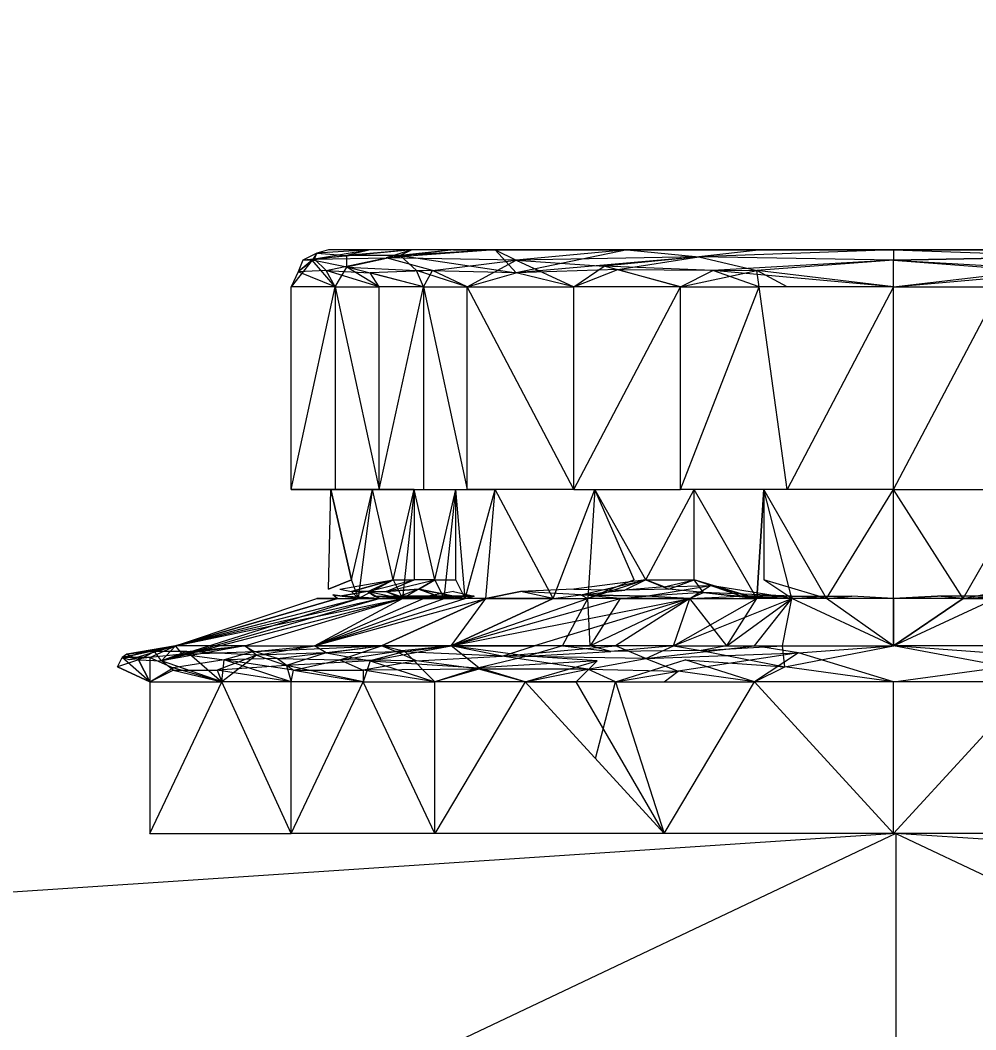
# Model space of a CAD drawing. Header units: inches. Extents: x 21806 to 26875, y -23174 to -20350.
# Drawn here: x 25518.431 to 25519.639, y -22406.129 to -22404.852 of the extents above; entities that cross this region are included whole.
import ezdxf

# ---------------------------------------------------------------- set-up
doc = ezdxf.new("R2010")
doc.units = ezdxf.units.IN
doc.header["$MEASUREMENT"] = 0
for name, color, linetype, lineweight in [('A-ANNO-DIMS', 211, 'Continuous', 9), ('A-ANNO-DIMS-128', 211, 'Continuous', 9), ('A-GENM', 13, 'Continuous', 9)]:
    doc.layers.add(name, color=color, linetype=linetype, lineweight=lineweight)
doc.styles.add('Arial', font='arial.ttf', dxfattribs={"height": 11.802395})
doc.dimstyles.new('Linear_-_3_32__Arial_3', dxfattribs={"dimscale": 12, "dimtxt": 12, "dimasz": 1.333333, "dimexe": 1, "dimexo": 0.666667, "dimgap": 0.666667, "dimtad": 1, "dimdec": 0, "dimzin": 1, "dimdsep": 46, "dimlunit": 4, "dimtxsty": 'Arial', "dimblk1": 'OBLIQUE', "dimblk2": 'OBLIQUE', "dimsah": 1, "dimcen": 0.09, "dimdle": 1, "dimazin": 0, "dimtfac": 1, "dimtdec": 4, "dimtix": 1, "dimtmove": 0, "dimatfit": 3, "dimfxl": 1, "dimtvp": 1, "dimtfill": 1, "dimfrac": 2, "dimtolj": 1, "dimtzin": 0, "dimarcsym": 2})

# ---------------------------------------------------------------- blocks, each defined once
blk = doc.blocks.new('Drinking_Founta_Floor Plan0')
at = {"layer": 'A-GENM'}
for p, q in [((23.2642, 25.1566), (23.2437, 25.1405)), ((23.2671, 25.164), (23.2495, 25.1552)), ((23.2642, 25.1566), (23.2495, 25.1552)), ((23.2671, 25.164), (23.2612, 25.1552)), ((23.3052, 25.161), (23.2612, 25.1552)), ((23.3872, 25.1684), (23.2642, 25.1566)), ((23.3345, 25.1684), (23.2642, 25.1566)), ((23.2642, 25.1566), (23.2671, 25.164)), ((23.2642, 25.1566), (23.355, 25.1581)), ((23.2642, 25.1566), (23.2788, 25.142)), ((23.2818, 25.1684), (23.2671, 25.164)), ((23.3345, 25.1684), (23.2671, 25.164)), ((23.3345, 25.1684), (23.2671, 25.164)), ((23.2671, 25.164), (23.3052, 25.161)), ((23.2788, 25.142), (23.355, 25.1581)), ((23.3345, 25.1684), (23.2818, 25.1684)), ((23.3345, 25.1684), (23.2818, 25.1684)), ((23.9966, 25.1684), (23.2818, 25.1684)), ((23.3872, 25.1684), (23.3052, 25.161)), ((23.3345, 25.1684), (23.3052, 25.161)), ((23.3726, 25.161), (23.3052, 25.1464)), ((23.3726, 25.161), (23.3052, 25.161)), ((23.3052, 25.1464), (23.3052, 25.161)), ((23.3872, 25.1684), (23.3345, 25.1684)), ((23.3872, 25.1684), (23.3345, 25.1684)), ((23.9966, 25.1684), (23.3345, 25.1684)), ((23.9966, 25.1684), (23.3345, 25.1684)), ((23.44, 25.1684), (23.355, 25.1581)), ((23.3872, 25.1684), (23.355, 25.1581)), ((23.4927, 25.1684), (23.355, 25.1581)), ((23.4136, 25.142), (23.355, 25.1581)), ((23.5191, 25.1552), (23.355, 25.1581)), ((23.4927, 25.1684), (23.3726, 25.161)), ((23.44, 25.1684), (23.3726, 25.161)), ((23.3872, 25.1684), (23.3726, 25.161)), ((23.3726, 25.161), (23.5191, 25.1391)), ((23.3726, 25.161), (23.3931, 25.142)), ((23.44, 25.1684), (23.3872, 25.1684)), ((23.44, 25.1684), (23.3872, 25.1684)), ((23.9966, 25.1684), (23.3872, 25.1684)), ((23.9966, 25.1684), (23.3872, 25.1684)), ((23.4927, 25.1684), (23.44, 25.1684)), ((23.44, 25.1684), (23.4927, 25.1684)), ((23.9966, 25.1684), (23.44, 25.1684)), ((23.9966, 25.1684), (23.44, 25.1684)), ((23.4927, 25.1684), (23.6597, 25.1684)), ((23.6597, 25.1684), (23.4927, 25.1684)), ((23.4927, 25.1684), (23.9966, 25.1684)), ((23.4927, 25.1684), (23.5191, 25.1391)), ((23.9966, 25.1684), (23.4927, 25.1684)), ((23.4927, 25.1684), (23.5191, 25.1552)), ((23.6597, 25.1684), (23.5191, 25.1552)), ((23.6597, 25.1684), (23.5191, 25.1391)), ((23.7505, 25.1596), (23.5191, 25.1552)), ((23.7505, 25.1596), (23.5191, 25.1391)), ((23.7505, 25.1596), (23.6304, 25.1478)), ((23.648, 25.1435), (23.7505, 25.1596)), ((23.8296, 25.1684), (23.6597, 25.1684)), ((23.6597, 25.1684), (23.8296, 25.1684)), ((23.9966, 25.1684), (23.6597, 25.1684)), ((23.9966, 25.1684), (23.6597, 25.1684)), ((23.6597, 25.1684), (23.7505, 25.1596)), ((23.6597, 25.1684), (23.7505, 25.1596)), ((23.9966, 25.1684), (23.7505, 25.1596)), ((23.9966, 25.1684), (23.7505, 25.1596)), ((23.8296, 25.1684), (23.7505, 25.1596)), ((23.8296, 25.1684), (23.7505, 25.1596)), ((23.9966, 25.1552), (23.7505, 25.1596)), ((23.9966, 25.1552), (23.7505, 25.1596)), ((23.7505, 25.1596), (23.8237, 25.142)), ((23.9966, 25.1684), (23.8296, 25.1684)), ((23.9966, 25.1684), (23.8296, 25.1684)), ((23.9966, 25.1684), (23.8296, 25.1684)), ((23.9966, 25.1684), (23.8296, 25.1684)), ((24.1665, 25.1684), (23.9966, 25.1684)), ((23.9966, 25.1684), (24.1665, 25.1684)), ((24.5034, 25.1684), (23.9966, 25.1684)), ((24.1665, 25.1684), (23.9966, 25.1684)), ((23.9966, 25.1684), (24.2427, 25.1596)), ((23.9966, 25.1684), (23.9966, 25.1552)), ((24.6616, 25.1684), (23.9966, 25.1684)), ((24.7144, 25.1684), (23.9966, 25.1684)), ((24.5562, 25.1684), (23.9966, 25.1684)), ((23.9966, 25.1684), (23.9966, 25.1552)), ((23.9966, 25.1684), (24.2427, 25.1596)), ((24.1665, 25.1684), (23.9966, 25.1684)), ((23.9966, 25.1684), (24.6616, 25.1684)), ((23.9966, 25.1684), (24.5034, 25.1684)), ((23.9966, 25.1684), (24.6089, 25.1684)), ((23.9966, 25.1684), (24.3364, 25.1684)), ((23.9966, 25.1684), (24.5562, 25.1684)), ((23.9966, 25.1684), (24.3364, 25.1684)), ((23.9966, 25.1684), (24.6089, 25.1684)), ((24.2427, 25.1596), (23.9966, 25.1552)), ((23.9966, 25.1552), (24.2427, 25.1596)), ((23.2612, 25.1552), (23.2349, 25.1215)), ((23.2495, 25.1552), (23.2437, 25.1405)), ((23.2612, 25.1552), (23.2437, 25.1405)), ((23.2612, 25.1552), (23.2495, 25.1552)), ((23.2905, 25.1215), (23.2612, 25.1552)), ((23.3052, 25.1464), (23.2612, 25.1552)), ((23.2905, 25.1215), (23.3052, 25.1464)), ((23.4019, 25.1215), (23.3052, 25.1464)), ((23.3462, 25.1215), (23.3052, 25.1464)), ((23.3052, 25.1464), (23.3931, 25.142)), ((23.4136, 25.142), (23.5191, 25.1552)), ((23.4575, 25.1215), (23.5191, 25.1552)), ((23.5191, 25.1552), (23.5923, 25.1215)), ((23.5191, 25.1552), (23.6304, 25.1478)), ((23.5923, 25.1215), (23.6304, 25.1478)), ((23.7681, 25.142), (23.6304, 25.1478)), ((23.7271, 25.1215), (23.6304, 25.1478)), ((23.9966, 25.1552), (23.7681, 25.142)), ((23.9966, 25.1552), (23.8237, 25.142)), ((23.9966, 25.1552), (24.228, 25.142)), ((23.9966, 25.1215), (23.9966, 25.1552)), ((23.9966, 25.1215), (23.9966, 25.1552)), ((23.9966, 25.1552), (24.1695, 25.142)), ((23.2437, 25.1405), (23.2349, 25.1215)), ((23.2788, 25.142), (23.2437, 25.1405)), ((23.2905, 25.1215), (23.2437, 25.1405)), ((23.2788, 25.142), (23.3345, 25.1391)), ((23.2905, 25.1215), (23.2788, 25.142)), ((23.3462, 25.1215), (23.2788, 25.142)), ((23.4136, 25.142), (23.3345, 25.1391)), ((23.4019, 25.1215), (23.3345, 25.1391)), ((23.3462, 25.1215), (23.3345, 25.1391)), ((23.4019, 25.1215), (23.3931, 25.142)), ((23.4575, 25.1215), (23.3931, 25.142)), ((23.5191, 25.1391), (23.3931, 25.142)), ((23.4019, 25.1215), (23.4136, 25.142)), ((23.4575, 25.1215), (23.4136, 25.142)), ((23.4575, 25.1215), (23.5191, 25.1391)), ((23.648, 25.1435), (23.5191, 25.1391)), ((23.5923, 25.1215), (23.5191, 25.1391)), ((23.5923, 25.1215), (23.648, 25.1435)), ((23.648, 25.1435), (23.7271, 25.1215)), ((23.648, 25.1435), (23.8237, 25.142)), ((23.7271, 25.1215), (23.7681, 25.142)), ((23.7271, 25.1215), (23.8237, 25.142)), ((23.9966, 25.1215), (23.7681, 25.142)), ((23.8267, 25.1215), (23.7681, 25.142)), ((23.9966, 25.1215), (23.8237, 25.142)), ((23.8618, 25.1215), (23.8237, 25.142)), ((23.8267, 25.1215), (23.8237, 25.142)), ((23.9966, 25.1215), (24.1695, 25.142)), ((23.9966, 25.1215), (24.228, 25.142)), ((23.2349, 24.8651), (23.2349, 25.1215)), ((23.2349, 24.8651), (23.2905, 25.1215)), ((23.2905, 25.1215), (23.2349, 25.1215)), ((23.2905, 25.1215), (23.2905, 24.8651)), ((23.2905, 25.1215), (23.3462, 24.8651)), ((23.2905, 25.1215), (23.3462, 25.1215)), ((23.3462, 24.8651), (23.4019, 25.1215)), ((23.3462, 24.8651), (23.3462, 25.1215)), ((23.4019, 25.1215), (23.3462, 25.1215)), ((23.4019, 25.1215), (23.4019, 24.8651)), ((23.4019, 25.1215), (23.4575, 24.8651)), ((23.4019, 25.1215), (23.4575, 25.1215)), ((23.5923, 24.8651), (23.4575, 25.1215)), ((23.4575, 24.8651), (23.4575, 25.1215)), ((23.4575, 25.1215), (23.5923, 25.1215)), ((23.5923, 24.8651), (23.7271, 25.1215)), ((23.5923, 24.8651), (23.5923, 25.1215)), ((23.7271, 25.1215), (23.5923, 25.1215)), ((23.7271, 24.8651), (23.7271, 25.1215)), ((23.7271, 24.8651), (23.8267, 25.1215)), ((23.7271, 25.1215), (23.8267, 25.1215)), ((23.9966, 25.1215), (23.8267, 25.1215)), ((23.8618, 24.8651), (23.8267, 25.1215)), ((23.9966, 25.1215), (23.8618, 24.8651)), ((23.9966, 24.8651), (23.9966, 25.1215)), ((23.9966, 24.8651), (24.1314, 25.1215)), ((23.9966, 25.1215), (24.1314, 25.1215)), ((23.2905, 24.8651), (23.2349, 24.8651)), ((23.2349, 24.8651), (23.2905, 24.8651)), ((23.2818, 24.7392), (23.2847, 24.8651)), ((23.3374, 24.8651), (23.2847, 24.8651)), ((23.3111, 24.7509), (23.2847, 24.8651)), ((23.2847, 24.8651), (23.3111, 24.7509)), ((23.2905, 24.8651), (23.3462, 24.8651)), ((23.3111, 24.7509), (23.3374, 24.8651)), ((23.3111, 24.7509), (23.3374, 24.8651)), ((23.3198, 24.7274), (23.3374, 24.8651)), ((23.3198, 24.7274), (23.3374, 24.8651)), ((23.3902, 24.8651), (23.3374, 24.8651)), ((23.3638, 24.7509), (23.3374, 24.8651)), ((23.3638, 24.7509), (23.3374, 24.8651)), ((23.3462, 24.8651), (23.4019, 24.8651)), ((23.3638, 24.7509), (23.3902, 24.8651)), ((23.3638, 24.7509), (23.3902, 24.8651)), ((23.3902, 24.8651), (23.3755, 24.7274)), ((23.3902, 24.8651), (23.4429, 24.8651)), ((23.4165, 24.7509), (23.3902, 24.8651)), ((23.4165, 24.7509), (23.3902, 24.8651)), ((23.3902, 24.8651), (23.3902, 24.7509)), ((23.4019, 24.8651), (23.4575, 24.8651)), ((23.4165, 24.7509), (23.4429, 24.8651)), ((23.4165, 24.7509), (23.4429, 24.8651)), ((23.4282, 24.7274), (23.4429, 24.8651)), ((23.4429, 24.8651), (23.4927, 24.8651)), ((23.4546, 24.7274), (23.4429, 24.8651)), ((23.4546, 24.7274), (23.4429, 24.8651)), ((23.4429, 24.7509), (23.4429, 24.8651)), ((23.4546, 24.7274), (23.4927, 24.8651)), ((23.4546, 24.7274), (23.4927, 24.8651)), ((23.5923, 24.8651), (23.4575, 24.8651)), ((23.481, 24.7274), (23.4927, 24.8651)), ((23.481, 24.7274), (23.4927, 24.8651)), ((23.5659, 24.7274), (23.4927, 24.8651)), ((23.5659, 24.7274), (23.6187, 24.8651)), ((23.5923, 24.8651), (23.7271, 24.8651)), ((23.6187, 24.8651), (23.6099, 24.7274)), ((23.6187, 24.8651), (23.6099, 24.7274)), ((23.6685, 24.7509), (23.6187, 24.8651)), ((23.6831, 24.7509), (23.6187, 24.8651)), ((23.6831, 24.7509), (23.7446, 24.8651)), ((23.8618, 24.8651), (23.7271, 24.8651)), ((23.8237, 24.7274), (23.7446, 24.8651)), ((23.7446, 24.7509), (23.7446, 24.8651)), ((23.8237, 24.7274), (23.7446, 24.8651)), ((23.7446, 24.7509), (23.7446, 24.8651)), ((23.8237, 24.7274), (23.8325, 24.8651)), ((23.8325, 24.8651), (23.8237, 24.7274)), ((23.8325, 24.8651), (23.8325, 24.7509)), ((23.9116, 24.7274), (23.8325, 24.8651)), ((23.8677, 24.7274), (23.8325, 24.8651)), ((23.9966, 24.8651), (23.8618, 24.8651)), ((23.9116, 24.7274), (23.9966, 24.8651)), ((23.9966, 24.8651), (24.1695, 24.8651)), ((24.0845, 24.7274), (23.9966, 24.8651)), ((23.9966, 24.7274), (23.9966, 24.8651)), ((23.9966, 24.7274), (23.9966, 24.8651)), ((24.0845, 24.7274), (24.1636, 24.8651)), ((23.3111, 24.7509), (23.2818, 24.7392)), ((23.2818, 24.7392), (23.3111, 24.7509)), ((23.2964, 24.7392), (23.3638, 24.7509)), ((23.3198, 24.7274), (23.3111, 24.7509)), ((23.3198, 24.7274), (23.3111, 24.7509)), ((23.3111, 24.7362), (23.3638, 24.7509)), ((23.3638, 24.7509), (23.3111, 24.7362)), ((23.3198, 24.7274), (23.3638, 24.7509)), ((23.3198, 24.7274), (23.3638, 24.7509)), ((23.3316, 24.7362), (23.3638, 24.7509)), ((23.3316, 24.7362), (23.3638, 24.7509)), ((23.3316, 24.7362), (23.3902, 24.7509)), ((23.355, 24.7362), (23.4165, 24.7509)), ((23.355, 24.7362), (23.4165, 24.7509)), ((23.355, 24.7362), (23.3902, 24.7509)), ((23.3638, 24.7509), (23.3902, 24.7509)), ((23.3638, 24.7509), (23.3755, 24.7274)), ((23.4165, 24.7509), (23.3755, 24.7274)), ((23.4165, 24.7509), (23.3902, 24.7509)), ((23.396, 24.7392), (23.4165, 24.7509)), ((23.4165, 24.7509), (23.396, 24.7392)), ((23.4165, 24.7509), (23.4282, 24.7274)), ((23.4165, 24.7509), (23.4429, 24.7509)), ((23.4282, 24.7274), (23.4165, 24.7509)), ((23.4546, 24.7274), (23.4429, 24.7509)), ((23.6831, 24.7509), (23.5923, 24.7392)), ((23.6011, 24.7318), (23.6831, 24.7509)), ((23.6685, 24.7509), (23.6099, 24.7274)), ((23.6831, 24.7509), (23.6099, 24.7274)), ((23.6831, 24.7509), (23.6568, 24.7377)), ((23.6831, 24.7509), (23.6568, 24.7377)), ((23.6831, 24.7509), (23.7124, 24.7392)), ((23.6831, 24.7509), (23.7446, 24.7509)), ((23.7066, 24.7421), (23.6831, 24.7509)), ((23.6831, 24.7509), (23.7446, 24.7509)), ((23.7066, 24.7421), (23.7446, 24.7509)), ((23.7124, 24.7392), (23.7446, 24.7509)), ((23.7564, 24.7348), (23.7446, 24.7509)), ((23.7652, 24.7436), (23.7446, 24.7509)), ((23.8237, 24.7274), (23.7446, 24.7509)), ((23.8237, 24.7274), (23.7446, 24.7509)), ((23.8677, 24.7274), (23.8325, 24.7509)), ((23.9116, 24.7274), (23.8325, 24.7509)), ((23.2964, 24.7392), (23.3111, 24.7362)), ((23.3316, 24.7362), (23.2964, 24.7304)), ((23.3316, 24.7362), (23.2993, 24.7304)), ((23.3198, 24.7274), (23.3111, 24.7362)), ((23.3316, 24.7362), (23.3111, 24.7362)), ((23.3316, 24.7362), (23.3111, 24.7362)), ((23.3316, 24.7362), (23.355, 24.7362)), ((23.3316, 24.7362), (23.3403, 24.7304)), ((23.3316, 24.7362), (23.3403, 24.7304)), ((23.3316, 24.7362), (23.355, 24.7362)), ((23.3316, 24.7362), (23.3755, 24.7274)), ((23.3462, 24.7274), (23.3316, 24.7362)), ((23.3462, 24.7274), (23.3316, 24.7362)), ((23.3316, 24.7362), (23.3755, 24.7274)), ((23.3316, 24.7362), (23.3755, 24.7274)), ((23.396, 24.7392), (23.355, 24.7362)), ((23.355, 24.7362), (23.396, 24.7392)), ((23.355, 24.7362), (23.3726, 24.7304)), ((23.355, 24.7362), (23.3755, 24.7274)), ((23.396, 24.7392), (23.3726, 24.7304)), ((23.396, 24.7392), (23.4546, 24.7274)), ((23.4546, 24.7274), (23.396, 24.7392)), ((23.4282, 24.7274), (23.396, 24.7392)), ((23.396, 24.7392), (23.4282, 24.7274)), ((23.44, 24.7362), (23.4077, 24.7304)), ((23.44, 24.7362), (23.4077, 24.7304)), ((23.44, 24.7362), (23.4663, 24.7304)), ((23.44, 24.7362), (23.4663, 24.7304)), ((23.481, 24.7274), (23.5249, 24.7362)), ((23.5249, 24.7362), (23.481, 24.7274)), ((23.5923, 24.7392), (23.5249, 24.7362)), ((23.6011, 24.7318), (23.5249, 24.7362)), ((23.5659, 24.7274), (23.5249, 24.7362)), ((23.5923, 24.7392), (23.6568, 24.7377)), ((23.6011, 24.7318), (23.6568, 24.7377)), ((23.7066, 24.7421), (23.6568, 24.7377)), ((23.7124, 24.7392), (23.6568, 24.7377)), ((23.6831, 24.7304), (23.7652, 24.7436)), ((23.7066, 24.7421), (23.7652, 24.7436)), ((23.7564, 24.7348), (23.7124, 24.7392)), ((23.7388, 24.7274), (23.7652, 24.7436)), ((23.8677, 24.7274), (23.7652, 24.7436)), ((23.7652, 24.7436), (23.8237, 24.7274)), ((23.8032, 24.7304), (23.7652, 24.7436)), ((24.0845, 24.7274), (24.146, 24.7392)), ((23.0708, 24.6483), (23.3462, 24.7274)), ((23.0708, 24.6483), (23.3198, 24.7274)), ((23.0708, 24.6483), (23.3755, 24.7274)), ((23.0884, 24.6674), (23.3198, 24.7274)), ((23.0884, 24.6674), (23.3198, 24.7274)), ((23.0884, 24.6674), (23.3198, 24.7274)), ((23.0884, 24.6674), (23.2671, 24.7274)), ((23.0884, 24.6674), (23.3198, 24.7274)), ((23.0884, 24.6674), (23.3198, 24.7274)), ((23.0884, 24.6674), (23.3462, 24.7274)), ((23.0884, 24.6674), (23.3755, 24.7274)), ((23.2935, 24.7274), (23.0884, 24.6674)), ((23.0884, 24.6674), (23.2935, 24.7274)), ((23.1763, 24.6674), (23.3755, 24.7274)), ((23.1763, 24.6674), (23.3755, 24.7274)), ((23.2642, 24.6674), (23.4282, 24.7274)), ((23.2642, 24.6674), (23.481, 24.7274)), ((23.2642, 24.6674), (23.4546, 24.7274)), ((23.2642, 24.6674), (23.4019, 24.7274)), ((23.2642, 24.6674), (23.3755, 24.7274)), ((23.2642, 24.6674), (23.481, 24.7274)), ((23.2642, 24.6674), (23.3755, 24.7274)), ((23.2642, 24.6674), (23.4019, 24.7274)), ((23.2642, 24.6674), (23.4546, 24.7274)), ((23.2642, 24.6674), (23.4282, 24.7274)), ((23.2935, 24.7274), (23.2671, 24.7274)), ((23.2671, 24.7274), (23.2935, 24.7274)), ((23.2935, 24.7274), (23.2876, 24.7318)), ((23.2876, 24.7318), (23.2993, 24.7304)), ((23.3198, 24.7274), (23.2876, 24.7318)), ((23.2935, 24.7274), (23.3198, 24.7274)), ((23.2935, 24.7274), (23.3198, 24.7274)), ((23.3198, 24.7274), (23.2964, 24.7304)), ((23.3462, 24.7274), (23.2964, 24.7304)), ((23.3462, 24.7274), (23.2993, 24.7304)), ((23.3198, 24.7274), (23.2993, 24.7304)), ((23.3462, 24.7274), (23.3198, 24.7274)), ((23.3198, 24.7274), (23.3462, 24.7274)), ((23.3403, 24.7304), (23.3726, 24.7304)), ((23.3403, 24.7304), (23.3726, 24.7304)), ((23.3403, 24.7304), (23.3755, 24.7274)), ((23.3755, 24.7274), (23.3403, 24.7304)), ((23.3403, 24.7304), (23.4019, 24.7274)), ((23.4019, 24.7274), (23.3403, 24.7304)), ((23.3462, 24.7274), (23.3755, 24.7274)), ((23.3462, 24.7274), (23.3755, 24.7274)), ((23.3491, 24.6674), (23.481, 24.7274)), ((23.481, 24.7274), (23.3491, 24.6674)), ((23.4077, 24.7304), (23.3726, 24.7304)), ((23.3726, 24.7304), (23.4077, 24.7304)), ((23.4282, 24.7274), (23.3726, 24.7304)), ((23.4019, 24.7274), (23.3726, 24.7304)), ((23.3726, 24.7304), (23.4282, 24.7274)), ((23.4019, 24.7274), (23.3726, 24.7304)), ((23.3755, 24.7274), (23.4019, 24.7274)), ((23.4019, 24.7274), (23.3755, 24.7274)), ((23.4282, 24.7274), (23.4019, 24.7274)), ((23.4019, 24.7274), (23.4282, 24.7274)), ((23.4282, 24.7274), (23.4077, 24.7304)), ((23.4663, 24.7304), (23.4077, 24.7304)), ((23.4546, 24.7274), (23.4077, 24.7304)), ((23.4077, 24.7304), (23.4546, 24.7274)), ((23.4077, 24.7304), (23.4282, 24.7274)), ((23.4077, 24.7304), (23.4663, 24.7304)), ((23.4546, 24.7274), (23.4282, 24.7274)), ((23.4282, 24.7274), (23.4546, 24.7274)), ((23.4282, 24.7274), (23.4546, 24.7274)), ((23.4546, 24.7274), (23.4282, 24.7274)), ((23.437, 24.6674), (23.6509, 24.7274)), ((23.437, 24.6674), (23.7388, 24.7274)), ((23.437, 24.6674), (23.481, 24.7274)), ((23.437, 24.6674), (23.5659, 24.7274)), ((23.437, 24.6674), (23.6099, 24.7274)), ((23.5659, 24.7274), (23.437, 24.6674)), ((23.437, 24.6674), (23.481, 24.7274)), ((23.437, 24.6674), (23.6099, 24.7274)), ((23.4663, 24.7304), (23.4546, 24.7274)), ((23.4546, 24.7274), (23.4663, 24.7304)), ((23.481, 24.7274), (23.4546, 24.7274)), ((23.481, 24.7274), (23.4546, 24.7274)), ((23.5659, 24.7274), (23.481, 24.7274)), ((23.481, 24.7274), (23.5659, 24.7274)), ((23.481, 24.7274), (23.5659, 24.7274)), ((23.5659, 24.7274), (23.481, 24.7274)), ((23.7388, 24.7274), (23.5425, 24.6674)), ((23.5659, 24.7274), (23.6011, 24.7318)), ((23.5659, 24.7274), (23.6011, 24.7318)), ((23.5659, 24.7274), (23.6099, 24.7274)), ((23.5659, 24.7274), (23.6099, 24.7274)), ((23.5777, 24.6674), (23.6099, 24.7274)), ((23.6011, 24.7318), (23.6831, 24.7304)), ((23.6011, 24.7318), (23.6099, 24.7274)), ((23.6831, 24.7304), (23.6011, 24.7318)), ((23.6509, 24.7274), (23.6011, 24.7318)), ((23.6509, 24.7274), (23.6011, 24.7318)), ((23.6011, 24.7318), (23.6099, 24.7274)), ((23.6011, 24.7318), (23.6099, 24.7274)), ((23.6509, 24.7274), (23.6099, 24.7274)), ((23.6509, 24.7274), (23.6099, 24.7274)), ((23.6128, 24.6674), (23.6099, 24.7274)), ((23.7388, 24.7274), (23.6128, 24.6674)), ((23.6509, 24.7274), (23.6128, 24.6674)), ((23.7388, 24.7274), (23.645, 24.6674)), ((23.6509, 24.7274), (23.6831, 24.7304)), ((23.6509, 24.7274), (23.6831, 24.7304)), ((23.6509, 24.7274), (23.7388, 24.7274)), ((23.7388, 24.7274), (23.6509, 24.7274)), ((23.7564, 24.7348), (23.6831, 24.7304)), ((23.7388, 24.7274), (23.6831, 24.7304)), ((23.7388, 24.7274), (23.6831, 24.7304)), ((23.7183, 24.6674), (23.7388, 24.7274)), ((23.7183, 24.6674), (23.7388, 24.7274)), ((23.7183, 24.6674), (23.8677, 24.7274)), ((23.7183, 24.6674), (23.8237, 24.7274)), ((23.7388, 24.7274), (23.7564, 24.7348)), ((23.7388, 24.7274), (23.8032, 24.7304)), ((23.7388, 24.7274), (23.8032, 24.7304)), ((23.7857, 24.6674), (23.7388, 24.7274)), ((23.7388, 24.7274), (23.8237, 24.7274)), ((23.7388, 24.7274), (23.8237, 24.7274)), ((23.8677, 24.7304), (23.7564, 24.7348)), ((23.7564, 24.7348), (23.8032, 24.7304)), ((23.7564, 24.7348), (23.8237, 24.7274)), ((23.7857, 24.6674), (23.8677, 24.7274)), ((23.7857, 24.6674), (23.8237, 24.7274)), ((23.8677, 24.7304), (23.8032, 24.7304)), ((23.8677, 24.7304), (23.8032, 24.7304)), ((23.8032, 24.7304), (23.8677, 24.7274)), ((23.8032, 24.7304), (23.8237, 24.7274)), ((23.8032, 24.7304), (23.8237, 24.7274)), ((23.8208, 24.6674), (23.8677, 24.7274)), ((23.8677, 24.7304), (23.8237, 24.7274)), ((23.8677, 24.7304), (23.8237, 24.7274)), ((23.8677, 24.7304), (23.8237, 24.7274)), ((23.8677, 24.7274), (23.8237, 24.7274)), ((23.8677, 24.7274), (23.8237, 24.7274)), ((23.8677, 24.7274), (23.8237, 24.7274)), ((23.856, 24.6674), (23.8677, 24.7274)), ((23.8677, 24.7304), (23.9439, 24.7304)), ((23.8677, 24.7304), (23.9439, 24.7304)), ((23.8677, 24.7274), (23.8677, 24.7304)), ((23.9116, 24.7274), (23.8677, 24.7304)), ((23.8677, 24.7304), (23.8677, 24.7274)), ((23.9116, 24.7274), (23.8677, 24.7274)), ((23.9116, 24.7274), (23.8677, 24.7274)), ((23.9966, 24.6674), (23.8677, 24.7274)), ((23.9966, 24.6674), (23.8677, 24.7274)), ((23.9116, 24.7274), (23.9439, 24.7304)), ((23.9966, 24.7274), (23.9116, 24.7274)), ((23.9966, 24.7274), (23.9116, 24.7274)), ((23.9966, 24.7274), (23.9116, 24.7274)), ((23.9966, 24.6674), (23.9116, 24.7274)), ((23.9966, 24.7274), (23.9116, 24.7274)), ((23.9966, 24.6674), (23.9116, 24.7274)), ((23.9966, 24.7274), (23.9439, 24.7304)), ((23.9966, 24.7274), (23.9439, 24.7304)), ((23.9966, 24.7274), (24.0523, 24.7304)), ((24.0523, 24.7304), (23.9966, 24.7274)), ((24.0845, 24.7274), (23.9966, 24.7274)), ((24.0845, 24.7274), (23.9966, 24.7274)), ((23.9966, 24.6674), (24.1255, 24.7274)), ((23.9966, 24.6674), (24.0845, 24.7274)), ((23.9966, 24.6674), (23.9966, 24.7274)), ((24.0845, 24.7274), (23.9966, 24.7274)), ((24.0845, 24.7274), (23.9966, 24.6674)), ((23.9966, 24.7274), (23.9966, 24.6674)), ((23.9966, 24.6674), (24.1255, 24.7274)), ((24.0845, 24.7274), (23.9966, 24.7274)), ((24.1284, 24.7304), (24.0523, 24.7304)), ((24.1284, 24.7304), (24.0523, 24.7304)), ((24.0845, 24.7274), (24.0523, 24.7304)), ((24.0845, 24.7274), (24.1284, 24.7304)), ((24.0845, 24.7274), (24.1724, 24.7274)), ((24.0845, 24.7274), (24.1255, 24.7274)), ((23.0884, 24.6674), (23.021, 24.6527)), ((23.021, 24.6527), (23.0884, 24.6674)), ((23.0884, 24.6674), (23.0269, 24.6571)), ((23.0269, 24.6571), (23.0884, 24.6674)), ((23.062, 24.6601), (23.0269, 24.6571)), ((23.0884, 24.6674), (23.0298, 24.6498)), ((23.0415, 24.6498), (23.062, 24.6601)), ((23.0562, 24.6527), (23.0884, 24.6674)), ((23.0562, 24.6527), (23.0884, 24.6674)), ((23.0884, 24.6674), (23.062, 24.6601)), ((23.103, 24.6601), (23.062, 24.6601)), ((23.0708, 24.6483), (23.062, 24.6601)), ((23.0708, 24.6483), (23.062, 24.6601)), ((23.1763, 24.6674), (23.0708, 24.6483)), ((23.0884, 24.6674), (23.0708, 24.6483)), ((23.103, 24.6601), (23.0708, 24.6483)), ((23.103, 24.6601), (23.0708, 24.6483)), ((23.1763, 24.6674), (23.0884, 24.6674)), ((23.0972, 24.6571), (23.0884, 24.6674)), ((23.1763, 24.6674), (23.0972, 24.6571)), ((23.0972, 24.6571), (23.188, 24.6601)), ((23.103, 24.6601), (23.1763, 24.6674)), ((23.1909, 24.6557), (23.103, 24.6601)), ((23.103, 24.6601), (23.147, 24.622)), ((23.188, 24.6601), (23.1499, 24.6498)), ((23.1763, 24.6674), (23.188, 24.6601)), ((23.1763, 24.6674), (23.2642, 24.6674)), ((23.1909, 24.6557), (23.1763, 24.6674)), ((23.1763, 24.6674), (23.2642, 24.6674)), ((23.188, 24.6601), (23.2642, 24.6674)), ((23.188, 24.6601), (23.3491, 24.6674)), ((23.2173, 24.6513), (23.188, 24.6601)), ((23.1909, 24.6557), (23.2642, 24.6674)), ((23.2788, 24.6586), (23.1909, 24.6557)), ((23.2173, 24.6513), (23.3491, 24.6674)), ((23.2788, 24.6586), (23.229, 24.6425)), ((23.2788, 24.6586), (23.2642, 24.6674)), ((23.3491, 24.6674), (23.2642, 24.6674)), ((23.2642, 24.6674), (23.3491, 24.6674)), ((23.2788, 24.6586), (23.3491, 24.6674)), ((23.2788, 24.6586), (23.3784, 24.6601)), ((23.2788, 24.6586), (23.3345, 24.6483)), ((23.2964, 24.6498), (23.3491, 24.6674)), ((23.2964, 24.6498), (23.3667, 24.6601)), ((23.3345, 24.6483), (23.437, 24.6674)), ((23.3784, 24.6601), (23.3345, 24.6483)), ((23.3784, 24.6601), (23.3491, 24.6674)), ((23.437, 24.6674), (23.3491, 24.6674)), ((23.3667, 24.6601), (23.3491, 24.6674)), ((23.3491, 24.6674), (23.437, 24.6674)), ((23.437, 24.6674), (23.3667, 24.6601)), ((23.3931, 24.6483), (23.3667, 24.6601)), ((23.5015, 24.6542), (23.3667, 24.6601)), ((23.3784, 24.6601), (23.437, 24.6674)), ((23.3784, 24.6601), (23.4165, 24.622)), ((23.5015, 24.6542), (23.437, 24.6674)), ((23.437, 24.6674), (23.5425, 24.6674)), ((23.5777, 24.6674), (23.437, 24.6674)), ((23.5337, 24.6542), (23.437, 24.6674)), ((23.4722, 24.6395), (23.437, 24.6674)), ((23.5015, 24.6542), (23.645, 24.6674)), ((23.5015, 24.6542), (23.5425, 24.6674)), ((23.5777, 24.6674), (23.5337, 24.6542)), ((23.5337, 24.6542), (23.6392, 24.6601)), ((23.645, 24.6674), (23.5425, 24.6674)), ((23.5777, 24.6674), (23.6392, 24.6601)), ((23.5777, 24.6674), (23.6128, 24.6674)), ((23.7183, 24.6674), (23.6128, 24.6674)), ((23.6392, 24.6601), (23.6128, 24.6674)), ((23.7183, 24.6674), (23.6392, 24.6601)), ((23.7534, 24.6615), (23.6392, 24.6601)), ((23.6831, 24.6513), (23.645, 24.6674)), ((23.7183, 24.6674), (23.645, 24.6674)), ((23.6831, 24.6513), (23.7183, 24.6674)), ((23.6831, 24.6513), (23.8208, 24.6674)), ((23.6831, 24.6513), (23.8765, 24.6586)), ((23.7183, 24.6674), (23.7857, 24.6674)), ((23.7183, 24.6674), (23.7534, 24.6615)), ((23.7183, 24.6674), (23.8208, 24.6674)), ((23.8765, 24.6586), (23.7241, 24.6352)), ((23.7857, 24.6674), (23.7534, 24.6615)), ((23.7534, 24.6615), (23.856, 24.6674)), ((23.7534, 24.6615), (23.8589, 24.641)), ((23.7857, 24.6674), (23.856, 24.6674)), ((23.8765, 24.6586), (23.8208, 24.6674)), ((23.8208, 24.6674), (23.9966, 24.6674)), ((23.8765, 24.6586), (23.8208, 24.622)), ((23.8589, 24.641), (23.856, 24.6674)), ((23.856, 24.6674), (23.9966, 24.6674)), ((23.8589, 24.641), (23.9966, 24.6674)), ((23.8765, 24.6586), (23.9966, 24.6674)), ((23.9966, 24.622), (23.8765, 24.6586)), ((24.1167, 24.6586), (23.9966, 24.6674)), ((24.1372, 24.641), (23.9966, 24.6674)), ((24.1724, 24.6674), (23.9966, 24.6674)), ((24.1372, 24.6674), (23.9966, 24.6674)), ((23.0152, 24.641), (23.021, 24.6527)), ((23.0415, 24.6498), (23.0152, 24.641)), ((23.0269, 24.6571), (23.021, 24.6527)), ((23.0562, 24.6527), (23.021, 24.6527)), ((23.0562, 24.622), (23.021, 24.6527)), ((23.0562, 24.622), (23.021, 24.6527)), ((23.0298, 24.6498), (23.021, 24.6527)), ((23.0415, 24.6498), (23.0269, 24.6571)), ((23.0562, 24.6527), (23.0298, 24.6498)), ((23.0562, 24.622), (23.0415, 24.6498)), ((23.0415, 24.6498), (23.0708, 24.6483)), ((23.0415, 24.6498), (23.0562, 24.622)), ((23.0972, 24.6571), (23.0562, 24.6527)), ((23.0562, 24.6527), (23.0855, 24.6395)), ((23.0562, 24.6527), (23.0562, 24.622)), ((23.0562, 24.6527), (23.0562, 24.622)), ((23.0855, 24.6366), (23.0708, 24.6483)), ((23.147, 24.622), (23.0708, 24.6483)), ((23.1499, 24.6498), (23.0855, 24.6395)), ((23.0972, 24.6571), (23.1499, 24.6498)), ((23.1909, 24.6557), (23.1411, 24.6366)), ((23.1909, 24.6557), (23.147, 24.622)), ((23.147, 24.622), (23.1499, 24.6498)), ((23.2173, 24.6513), (23.1499, 24.6498)), ((23.2349, 24.622), (23.1499, 24.6498)), ((23.2378, 24.6366), (23.1499, 24.6498)), ((23.1909, 24.6557), (23.229, 24.6425)), ((23.2173, 24.6513), (23.2378, 24.6366)), ((23.2173, 24.6513), (23.2964, 24.6498)), ((23.3345, 24.6483), (23.229, 24.6425)), ((23.2378, 24.6366), (23.2964, 24.6498)), ((23.3931, 24.6483), (23.2964, 24.6498)), ((23.2964, 24.6498), (23.3257, 24.6366)), ((23.3931, 24.6483), (23.3257, 24.6366)), ((23.3345, 24.6483), (23.3257, 24.622)), ((23.3345, 24.6483), (23.4165, 24.622)), ((23.3345, 24.6483), (23.4722, 24.6395)), ((23.3345, 24.6483), (23.4165, 24.622)), ((23.3931, 24.6483), (23.5015, 24.6542)), ((23.4722, 24.6381), (23.3931, 24.6483)), ((23.5337, 24.6542), (23.4722, 24.6395)), ((23.6216, 24.6483), (23.4722, 24.6395)), ((23.6099, 24.6381), (23.5015, 24.6542)), ((23.6831, 24.6513), (23.5015, 24.6542)), ((23.5308, 24.622), (23.6216, 24.6483)), ((23.6216, 24.6483), (23.5337, 24.6542)), ((23.5952, 24.622), (23.6216, 24.6483)), ((23.6099, 24.6381), (23.6831, 24.6513)), ((23.645, 24.622), (23.7329, 24.6498)), ((23.6831, 24.6513), (23.7241, 24.6352)), ((23.7329, 24.6498), (23.8589, 24.641)), ((23.8208, 24.622), (23.7329, 24.6498)), ((23.0562, 24.622), (23.0152, 24.641)), ((23.0152, 24.641), (23.0562, 24.622)), ((23.0562, 24.622), (23.0855, 24.6395)), ((23.0562, 24.622), (23.0855, 24.6366)), ((23.147, 24.622), (23.0855, 24.6395)), ((23.0855, 24.6366), (23.1411, 24.6366)), ((23.0855, 24.6366), (23.147, 24.622)), ((23.0855, 24.6366), (23.147, 24.622)), ((23.229, 24.6425), (23.1411, 24.6366)), ((23.2349, 24.622), (23.1411, 24.6366)), ((23.1411, 24.6366), (23.147, 24.622)), ((23.1411, 24.6366), (23.147, 24.622)), ((23.3257, 24.622), (23.229, 24.6425)), ((23.229, 24.6425), (23.2349, 24.622)), ((23.2349, 24.622), (23.2378, 24.6366)), ((23.2378, 24.6366), (23.3257, 24.6366)), ((23.2378, 24.6366), (23.3257, 24.622)), ((23.4722, 24.6381), (23.3257, 24.6366)), ((23.4165, 24.622), (23.3257, 24.6366)), ((23.3257, 24.6366), (23.3257, 24.622)), ((23.4722, 24.6395), (23.4165, 24.622)), ((23.4722, 24.6381), (23.4165, 24.622)), ((23.5308, 24.622), (23.4722, 24.6395)), ((23.6099, 24.6381), (23.4722, 24.6381)), ((23.5308, 24.622), (23.4722, 24.6381)), ((23.5308, 24.622), (23.6099, 24.6381)), ((23.645, 24.622), (23.6099, 24.6381)), ((23.6099, 24.6381), (23.7241, 24.6352)), ((23.645, 24.622), (23.7241, 24.6352)), ((23.7066, 24.622), (23.7241, 24.6352)), ((23.8208, 24.622), (23.7241, 24.6352)), ((23.8208, 24.622), (23.8589, 24.641)), ((23.9966, 24.622), (23.8589, 24.641)), ((23.9966, 24.622), (24.146, 24.6425)), ((23.9966, 24.622), (24.1372, 24.641)), ((23.0562, 24.622), (23.0562, 24.4301)), ((23.0562, 24.622), (23.147, 24.622)), ((23.0562, 24.4301), (23.147, 24.622)), ((23.2349, 24.4301), (23.147, 24.622)), ((23.2349, 24.622), (23.147, 24.622)), ((23.2349, 24.4301), (23.3257, 24.622)), ((23.2349, 24.4301), (23.2349, 24.622)), ((23.3257, 24.622), (23.2349, 24.622)), ((23.4165, 24.4301), (23.3257, 24.622)), ((23.3257, 24.622), (23.4165, 24.622)), ((23.5308, 24.622), (23.4165, 24.4301)), ((23.5308, 24.622), (23.4165, 24.622)), ((23.4165, 24.4301), (23.4165, 24.622)), ((23.645, 24.622), (23.5308, 24.622)), ((23.7066, 24.4301), (23.5308, 24.622)), ((23.5308, 24.622), (23.5952, 24.622)), ((23.645, 24.622), (23.5952, 24.622)), ((23.7066, 24.4301), (23.5952, 24.622)), ((23.6198, 24.5248), (23.645, 24.622)), ((23.645, 24.622), (23.7066, 24.4301)), ((23.645, 24.622), (23.8208, 24.622)), ((23.7066, 24.4301), (23.8208, 24.622)), ((23.9966, 24.4301), (23.8208, 24.622)), ((23.9966, 24.622), (23.8208, 24.622)), ((23.9966, 24.4301), (24.1724, 24.622)), ((23.9966, 24.4301), (23.9966, 24.622)), ((24.1724, 24.622), (23.9966, 24.622)), ((23.9995, 24.4301), (20.604, 24.2045)), ((23.9995, 24.4301), (22.3062, 23.6273)), ((23.0562, 24.4301), (23.2349, 24.4301)), ((23.4165, 24.4301), (23.2349, 24.4301)), ((23.7066, 24.4301), (23.4165, 24.4301)), ((23.9966, 24.4301), (23.7066, 24.4301)), ((24.1987, 24.4301), (23.9966, 24.4301)), ((27.395, 24.2045), (23.9995, 24.4301)), ((23.9995, 24.4301), (25.6958, 23.6273)), ((23.9995, 24.4301), (23.9995, 23.6874))]:
    blk.add_line(p, q, dxfattribs=at)
blk = doc.blocks.new('Locker Rooms_Ryan_ifc-1-First Floor Plan')
at = {"lineweight": 9}
blk.add_blockref('Drinking_Founta_Floor Plan0', (25495.5386, -22430.3109), dxfattribs=at)
blk = doc.blocks.new('DIMBLOCK18-First Floor Plan')
at = {"layer": 'A-ANNO-DIMS-128'}
for p, q in [((25511.8902, -22302.6251), (25511.8902, -22287.777)), ((25849.6402, -22596.4122), (25849.6402, -22287.777)), ((25511.8902, -22299.777), (25849.6402, -22299.777)), ((25511.8902, -22299.777), (25511.8902, -22302.6251)), ((25849.6402, -22299.777), (25849.6402, -22596.4122))]:
    blk.add_line(p, q, dxfattribs=at)
at = {"layer": 'A-ANNO-DIMS-128', "lineweight": 50}
for p, q in [((25511.8902, -22299.777), (25519.8902, -22291.777)), ((25849.6402, -22299.777), (25857.6402, -22291.777)), ((25511.8902, -22299.777), (25503.8902, -22307.777)), ((25849.6402, -22299.777), (25841.6402, -22307.777))]:
    blk.add_line(p, q, dxfattribs=at)
at = {"layer": 'A-ANNO-DIMS-128', "color": 0, "insert": (25655.2883, -22276.4669), "char_height": 11.8024, "width": 61.144615, "attachment_point": 1, "line_spacing_factor": 0.938532, "style": 'Arial', "bg_fill": 3, "box_fill_scale": 1.25, "bg_fill_color": 0, "bg_fill_transparency": 0}
blk.add_mtext('28\' - 2"', dxfattribs=at)
blk = doc.blocks.new('_Oblique')
at = {"color": 0, "linetype": 'ByBlock', "lineweight": -2}
blk.add_line((-0.5, -0.5), (0.5, 0.5), dxfattribs=at)

msp = doc.modelspace()

# ---------------------------------------------------------------- dimensions: what is measured, and where the dimension line sits
at = {"layer": 'A-ANNO-DIMS'}
dim = msp.add_linear_dim(base=(25849.6402, -22299.777), p1=(25511.8902, -22310.6251), p2=(25849.6402, -22604.4122), dimstyle='Linear_-_3_32__Arial_3', override={"dimpost": '<>', "dimfxl": 447.644825}, dxfattribs=at)
dim.commit()
dim.dimension.update_dxf_attribs({"geometry": 'DIMBLOCK18-First Floor Plan', "text_midpoint": (25680.7652, -22285.751)})

# ---------------------------------------------------------------- next in the draw order: block references
at = {"lineweight": 5}
msp.add_blockref('Locker Rooms_Ryan_ifc-1-First Floor Plan', (0, 0), dxfattribs=at)

doc.saveas('drawing.dxf')
